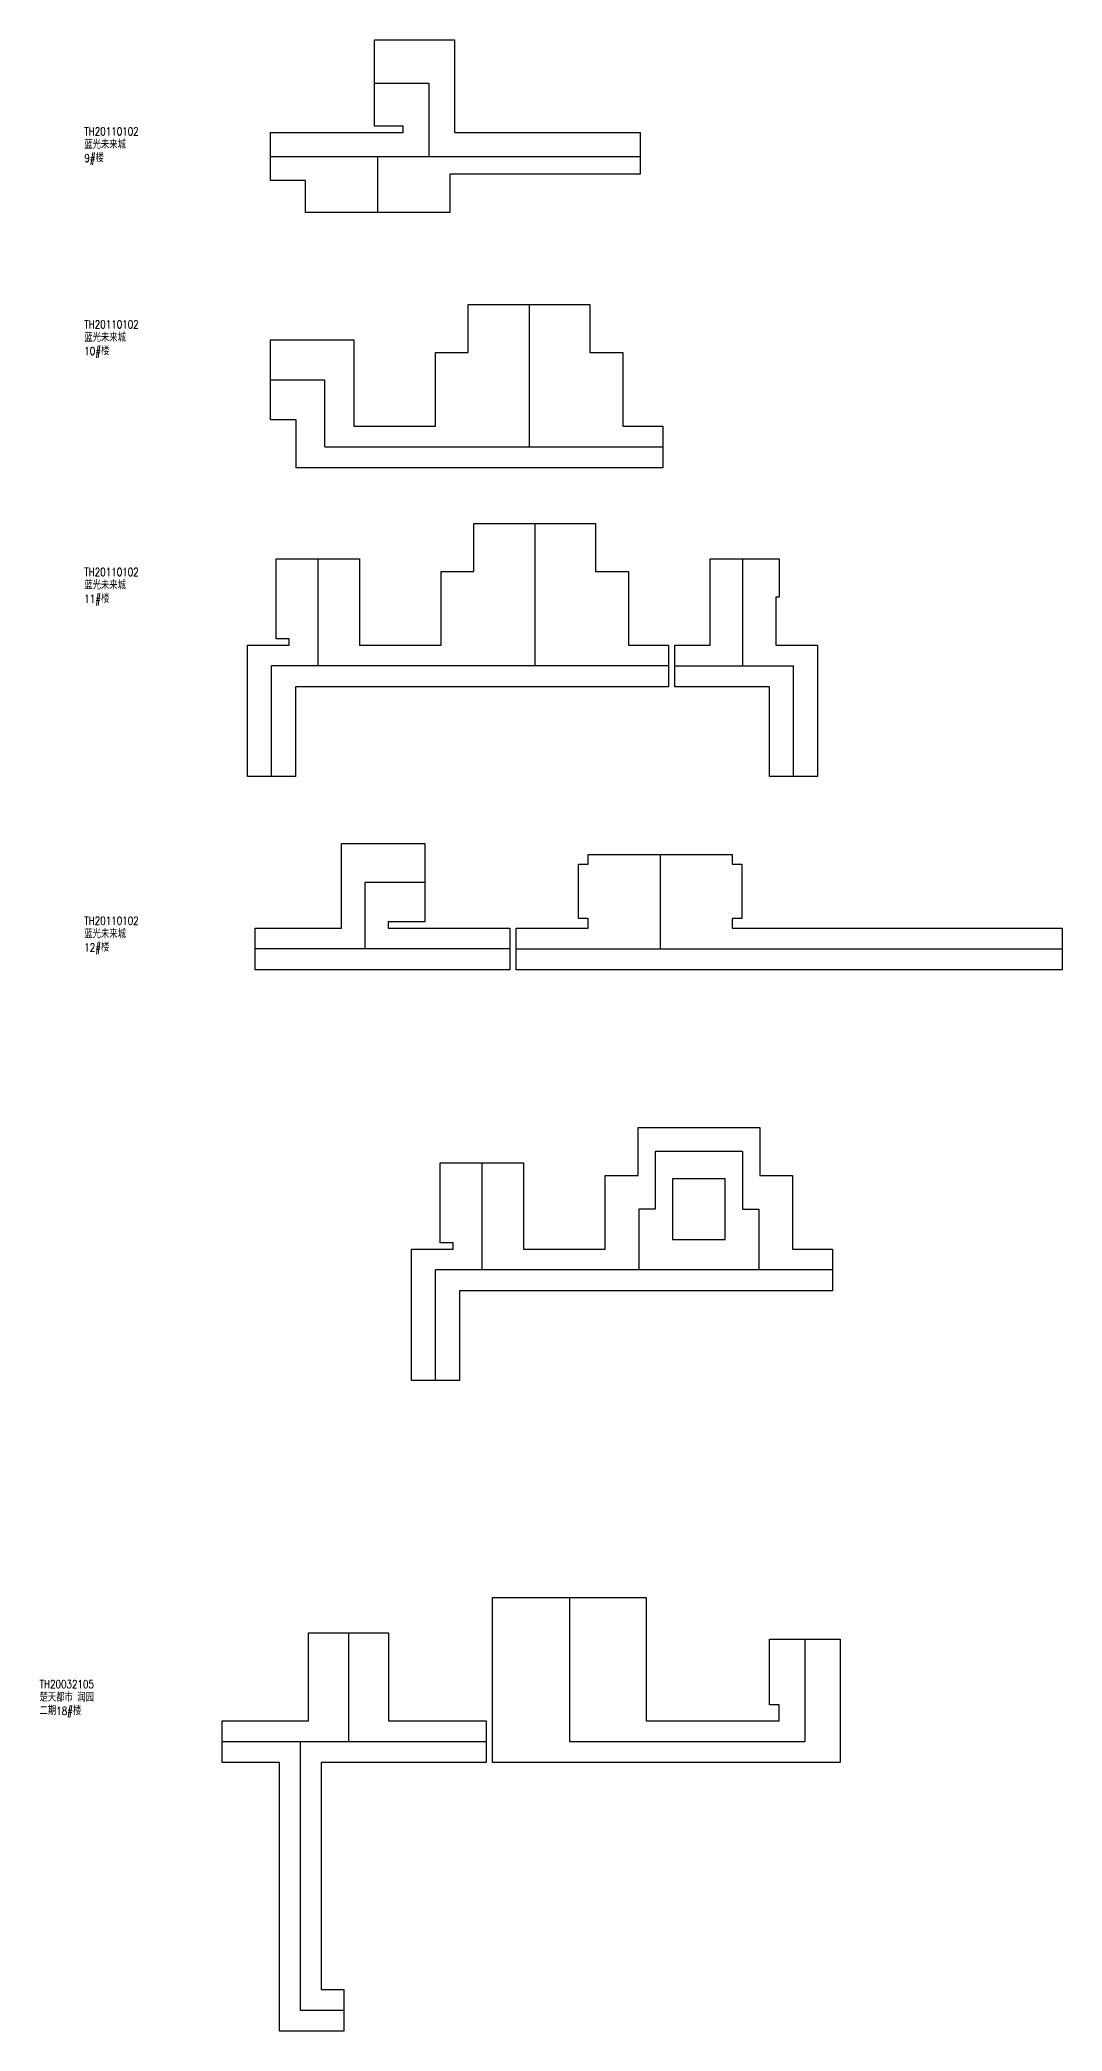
# Model space of a CAD drawing. Extents: x 562698 to 1410372, y 90292 to 698191.
# Drawn here: x 690936 to 722859, y 397207 to 459432 of the extents above; entities that cross this region are included whole.
import ezdxf

# ---------------------------------------------------------------- set-up
doc = ezdxf.new("R2010")
doc.units = 0
doc.header["$LTSCALE"] = 1000
doc.layers.add('2号角度', color=3, linetype='CONTINUOUS')
doc.layers.add('中心线示意', color=3, linetype='CONTINUOUS')
doc.layers.add('AD-AREA-OUTL', color=31, linetype='CONTINUOUS', plot=False)
doc.styles.add('_TEL_DIM', font='SIMPLEX.shx', dxfattribs={"width": 0.8, "height": 3.5, "bigfont": 'tssdchn.shx'})

msp = doc.modelspace()

# ---------------------------------------------------------------- linework, layer by layer
at = {"layer": 'AD-AREA-OUTL'}
for points in [[(703736, 455232), (703736, 454032), (699236, 454032), (699236, 455032), (698136, 455032), (698136, 456532), (702286, 456532), (702286, 456732), (701386, 456732), (701386, 459432), (703886, 459432), (703886, 456532), (709686, 456532), (709686, 455232)], [(700736, 450060), (700736, 447360), (703286, 447360), (703286, 449660), (704311, 449660), (704311, 451160), (708111, 451160), (708111, 449660), (709136, 449660), (709136, 447360), (710386, 447360), (710386, 446060), (698936, 446060), (698936, 447560), (698136, 447560), (698136, 450060)], [(698917, 439218), (698917, 436418), (697417, 436418), (697417, 440518), (698717, 440518), (698717, 440718), (698317, 440718), (698317, 443218), (700917, 443218), (700917, 440518), (703467, 440518), (703467, 442818), (704492, 442818), (704492, 444318), (708292, 444318), (708292, 442818), (709317, 442818), (709317, 440518), (710567, 440518), (710567, 439218)], [(710767, 439218), (710767, 440518), (711867, 440518), (711867, 443218), (714017, 443218), (714017, 442018), (713917, 442018), (713917, 440518), (715217, 440518), (715217, 436418), (713717, 436418), (713717, 439218)], [(705609, 430374), (697659, 430374), (697659, 430524), (697659, 431674), (700359, 431674), (700359, 434324), (702959, 434324), (702959, 431874), (701809, 431874), (701809, 431674), (705609, 431674)], [(705809, 431674), (708059, 431674), (708059, 431974), (707759, 431974), (707759, 433674), (708059, 433674), (708059, 433974), (712559, 433974), (712559, 433674), (712859, 433674), (712859, 431974), (712559, 431974), (712559, 431674), (722859, 431674), (722859, 430374), (705809, 430374)], [(704041, 420344), (704041, 417544), (702541, 417544), (702541, 421644), (703841, 421644), (703841, 421844), (703441, 421844), (703441, 424344), (706041, 424344), (706041, 421644), (708591, 421644), (708591, 423944), (709616, 423944), (709616, 425444), (713416, 425444), (713416, 423944), (714441, 423944), (714441, 421644), (715691, 421644), (715691, 420344)], [(710691, 421944), (712341, 421944), (712341, 423844), (710691, 423844)], [(705074, 410757), (709874, 410757), (709874, 406907), (714024, 406908), (714024, 407407), (713724, 407407), (713724, 409457), (715924, 409457), (715924, 405607), (705074, 405607)], [(700424, 397207), (698424, 397207), (698424, 405607), (696624, 405607), (696624, 406907), (699324, 406907), (699324, 409657), (701824, 409657), (701824, 406907), (704874, 406907), (704874, 405607), (699724, 405607), (699724, 398507), (700424, 398507)]]:
    msp.add_lwpolyline(points, close=True, dxfattribs=at)
at = {"layer": '中心线示意'}
for p, q in [((701386, 458082), (703086, 458082)), ((703086, 458082), (703086, 455782)), ((698136, 455782), (709686, 455782)), ((701486, 454032), (701486, 455782)), ((706211, 451160), (706211, 446710)), ((698136, 448810), (699836, 448810)), ((699836, 446710), (699836, 448810)), ((699836, 446710), (710386, 446710)), ((706392, 444318), (706392, 439868)), ((699617, 443218), (699617, 439868)), ((712892, 439868), (712892, 443218)), ((698167, 436418), (698167, 439868)), ((710567, 439868), (698167, 439868)), ((710767, 439868), (714467, 439868)), ((714467, 436418), (714467, 439868)), ((710309, 433974), (710309, 431024)), ((701084, 433099), (701084, 431024)), ((702959, 433099), (701084, 433099)), ((705609, 431024), (697659, 431024)), ((705809, 431024), (722859, 431024)), ((710153, 424694), (710153, 422894)), ((712878, 424694), (710153, 424694)), ((712878, 424694), (712878, 422894)), ((704741, 424344), (704741, 420994)), ((709641, 422894), (709641, 420994)), ((710153, 422894), (709641, 422894)), ((712878, 422894), (713391, 422894)), ((713391, 422894), (713391, 420994)), ((703291, 417544), (703291, 420994)), ((715691, 420994), (703291, 420994)), ((707474, 410757), (707474, 406257)), ((700574, 409657), (700574, 406257)), ((714824, 409457), (714824, 406257)), ((696624, 406257), (704874, 406257)), ((699074, 397857), (699074, 406257)), ((707474, 406257), (714824, 406257)), ((700424, 397857), (699074, 397857))]:
    msp.add_line(p, q, dxfattribs=at)

# ---------------------------------------------------------------- texts
at = {"layer": '2号角度', "color": 3, "char_height": 250, "width": 1900, "attachment_point": 1, "style": '_TEL_DIM'}
for s, insert in [('TH20110102蓝光未来城\\P9#楼', (692324, 456697)), ('TH20110102蓝光未来城\\P10#楼', (692324, 450666)), ('TH20110102蓝光未来城\\P11#楼', (692324, 442928)), ('TH20110102蓝光未来城\\P12#楼', (692324, 432030)), ('TH20032105楚天都市 润园二期18#楼', (690928, 408175))]:
    msp.add_mtext(s, dxfattribs=dict(at, insert=insert))

doc.saveas('drawing.dxf')
